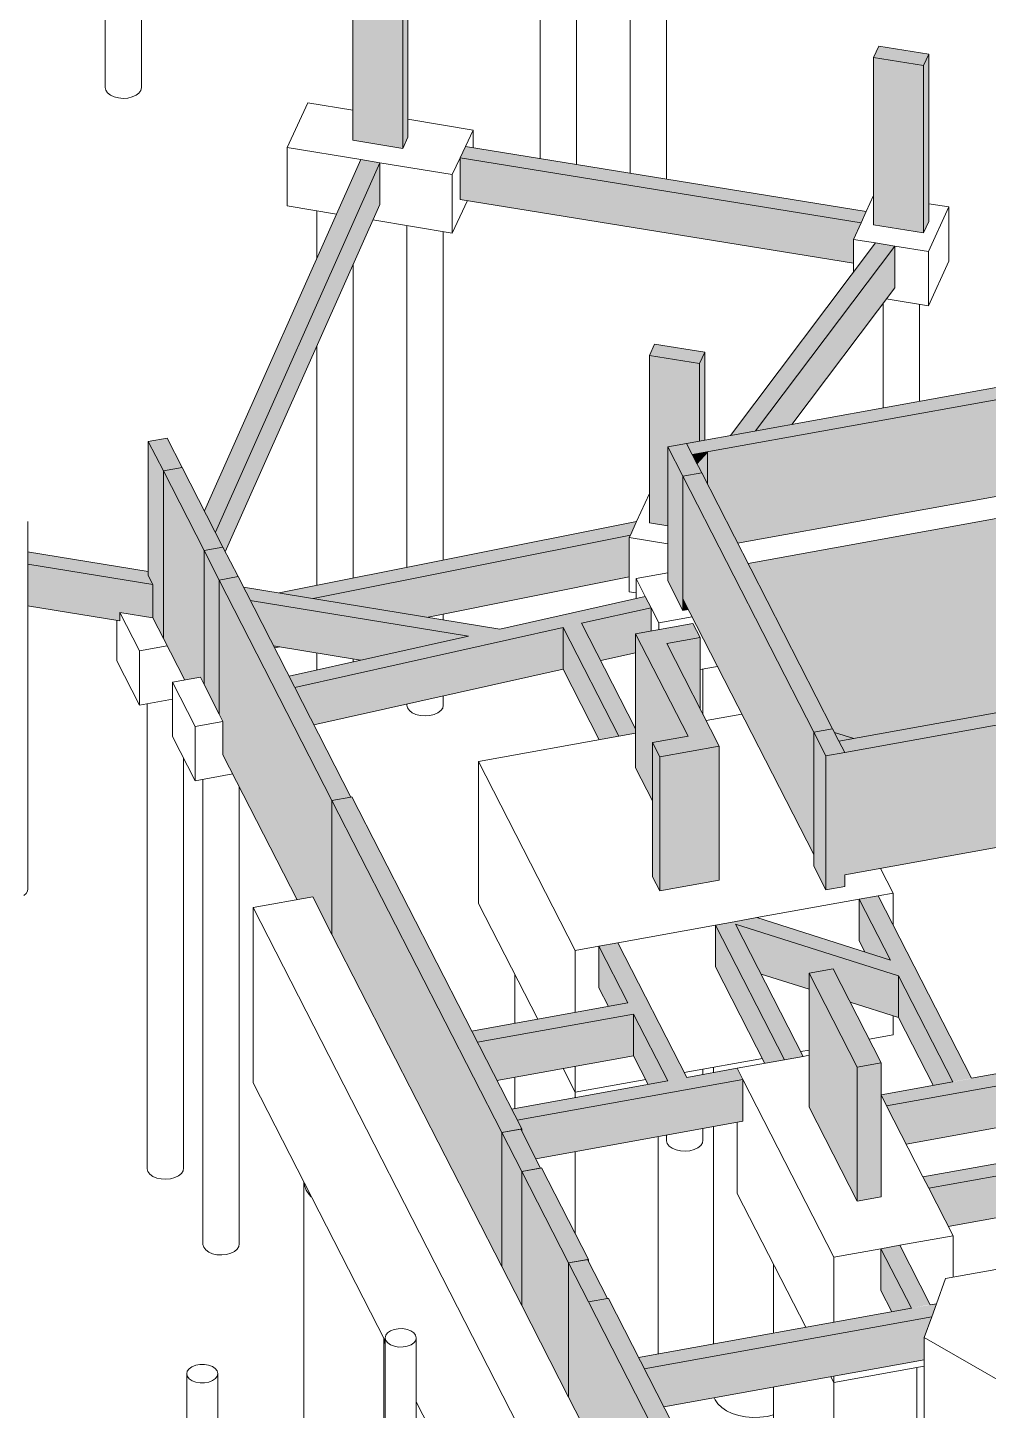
# Model space of a CAD drawing. Header units: centimetres. Extents: x -3523 to 38560, y -3196 to 88043.
# Drawn here: x 23294 to 24220, y 63160 to 64492 of the extents above; entities that cross this region are included whole.
import ezdxf

# ---------------------------------------------------------------- set-up
doc = ezdxf.new("R2010")
doc.units = ezdxf.units.CM
for name, color, linetype, lineweight in [('A-FLOR', 7, 'Continuous', 25), ('A-FLOR-OTLN', 7, 'Continuous', 18), ('S-BEAM', 7, 'Continuous', 25), ('S-COLS', 7, 'Continuous', 25), ('S-FNDN', 7, 'Continuous', 25)]:
    doc.layers.add(name, color=color, linetype=linetype, lineweight=lineweight)

# ---------------------------------------------------------------- blocks, each defined once
blk = doc.blocks.new('PED_MÍSULA_VERT__CONC_R1 - L_15_0 x 341_0-2997604-3D C 001 - VISTA 3D FUN')
at = {"layer": 'S-COLS', "lineweight": 9, "true_color": 0x8080ff}
blk.add_hatch(color=171, dxfattribs=at).paths.add_polyline_path([(-1349.6, 63804.3), (-1335.2, 63806.9), (-1354, 63812.8), (-1350.9, 63806.9)], flags=0)
at = {"layer": 'S-COLS', "lineweight": 18}
for p, q in [((-1335.2, 63806.9), (-1354, 63812.8)), ((-1354, 63812.8), (-1349.6, 63804.3)), ((-1349.6, 63804.3), (-1335.2, 63806.9))]:
    blk.add_line(p, q, dxfattribs=at)
blk = doc.blocks.new('PED_MÍSULA_VERT__CONC_R1 - L_15_0 x 341_0-V59-3D C 001 - VISTA 3D FUN')
at = {"layer": 'S-COLS', "lineweight": 9, "true_color": 0x8080ff}
blk.add_hatch(color=171, dxfattribs=at).paths.add_polyline_path([(-1486.4, 64071.8), (-1476.4, 64083), (-1490.8, 64080.4)], flags=0)
at = {"layer": 'S-COLS', "lineweight": 9, "true_color": 0xc0c0c0}
blk.add_hatch(color=9, dxfattribs=at).paths.add_polyline_path([(-1476.4, 64052.3), (-1476.4, 64083), (-1486.4, 64071.8), (-1480.2, 64059.7)], flags=0)
at = {"layer": 'S-COLS', "lineweight": 18}
for p, q in [((-1476.4, 64083), (-1490.8, 64080.4)), ((-1490.8, 64080.4), (-1486.4, 64071.8)), ((-1486.4, 64071.8), (-1476.4, 64083))]:
    blk.add_line(p, q, dxfattribs=at)
at = {"layer": 'S-COLS', "lineweight": 9}
blk.add_line((-1476.4, 64052.3), (-1476.4, 64083), dxfattribs=at)

msp = doc.modelspace()

# ---------------------------------------------------------------- hatches: boundary and pattern name
at = {"layer": 'A-FLOR', "true_color": 0xbfbfbf}
msp.add_hatch(color=9, dxfattribs=at).paths.add_polyline_path([(24090.224, 63806.903), (24382.842, 63859.791), (24295.225, 64031.137), (23988.255, 63975.655), (24071.51, 63812.841), (24083.771, 63808.951)], flags=0)
at = {"layer": 'S-BEAM', "true_color": 0xbfbfbf}
for points in [[(24097.136, 64303.99), (24102.142, 64314.886), (23716.02, 64377.582), (23710.96, 64366.694), (24083.771, 64306.16)], [(23475.136, 64005.671), (23633.542, 64361.858), (23615.227, 64364.866), (23464.624, 64026.227), (23466.846, 64021.882)], [(23484.698, 63986.968), (23633.542, 64321.654), (23633.542, 64361.858), (23475.136, 64005.671), (23482.439, 63991.386)], [(24089.759, 64264.984), (24089.759, 64287.931), (24097.136, 64303.99), (23710.96, 64366.694), (23710.96, 64326.49), (24083.771, 64265.956)], [(23971.331, 64099.013), (23995.43, 64103.369), (24129.578, 64281.466), (24111.028, 64284.478), (24000.984, 64138.381)], [(23995.43, 64103.369), (24030.485, 64109.705), (24129.578, 64241.262), (24129.578, 64281.466), (24000.984, 64110.743)], [(23978.247, 63995.228), (24290.862, 64051.731), (24290.862, 64144.748), (23949.058, 64082.97), (23949.058, 64052.31), (23964.618, 64021.882)], [(23464.26, 63858.903), (23464.261, 63988.102), (23425.062, 64064.759), (23425.064, 63903.395), (23445.571, 63863.29), (23460.625, 63866.011), (23462.868, 63861.625)], [(24051.586, 63695.027), (24051.586, 63812.969), (23925.446, 64059.65), (23925.446, 63941.709), (24049.437, 63699.23)], [(23569.377, 63941.832), (23874.955, 64003.02), (23880.985, 64016.147), (23536.59, 63947.186), (23562.676, 63942.926)], [(23587.462, 63617.967), (23587.048, 63747.976), (23478.804, 63959.661), (23478.804, 63830.46), (23482.44, 63823.35), (23482.44, 63791.189), (23553.812, 63651.613), (23568.866, 63654.334), (23574.171, 63643.959)], [(23718.895, 63905.701), (23749.152, 63912.474), (23502.167, 63952.807), (23508.703, 63940.026), (23669.836, 63913.712)], [(23615.056, 63882.454), (23718.895, 63905.701), (23508.703, 63940.026), (23531.134, 63896.159), (23605.64, 63883.992)], [(23551.581, 63856.174), (23894.864, 63933.024), (23889.326, 63943.855), (23546.042, 63867.004), (23550.692, 63857.911)], [(23863.816, 63809.156), (23879.977, 63812.441), (23879.977, 63816.387), (23827.99, 63918.053), (23810.171, 63914.064), (23862.803, 63811.137)], [(23844.997, 63805.754), (23863.816, 63809.156), (23810.171, 63914.064), (23810.171, 63873.86), (23843.258, 63809.156)], [(24185.465, 63476.179), (24203.643, 63479.464), (24113.646, 63655.465), (24095.467, 63652.179), (24183.785, 63479.464)], [(24023.276, 63497.312), (24041.455, 63500.598), (23975.071, 63630.419), (23956.892, 63627.133), (24020.877, 63502.005)], [(24004.457, 63493.911), (24023.276, 63497.312), (23956.892, 63627.133), (23956.892, 63586.929), (24002.718, 63497.312)], [(24133.304, 63578.185), (24125.489, 63593.469), (23996.715, 63634.331), (23975.071, 63630.419), (23976.306, 63628.003), (24127.974, 63579.876)], [(24133.304, 63537.981), (24133.304, 63578.185), (23976.306, 63628.003), (24000.984, 63579.968), (24047.224, 63565.296), (24047.224, 63580.82), (24070.186, 63584.97), (24086.643, 63552.787), (24127.974, 63539.672)], [(23911.007, 63477.022), (23929.185, 63480.308), (23862.803, 63610.127), (23844.624, 63606.842), (23910.353, 63478.302)], [(23727.486, 63514.223), (23878.068, 63541.439), (23872.541, 63552.246), (23721.96, 63525.03), (23724.415, 63520.229)], [(23746.305, 63477.42), (23878.068, 63501.235), (23878.068, 63541.439), (23727.486, 63514.223)], [(24121.836, 63452.872), (24552.859, 63530.775), (24547.332, 63541.583), (24116.434, 63463.438)], [(23765.952, 63438.999), (23983.41, 63478.302), (23977.875, 63489.108), (23760.425, 63449.806), (23765.841, 63439.215)], [(23783.814, 63402.023), (23983.41, 63438.098), (23983.41, 63478.302), (23765.952, 63438.999), (23770.222, 63430.475), (23770.274, 63428.501)], [(23770.274, 63260.464), (23770.222, 63389.768), (23751.086, 63427.19), (23751.086, 63297.989), (23752.623, 63294.984)], [(24145.692, 63257.913), (24163.673, 63261.585), (24134.531, 63318.576), (24116.353, 63315.29), (24124.903, 63298.568)], [(24126.873, 63254.512), (24145.692, 63257.913), (24116.353, 63315.29), (24116.353, 63275.086), (24125.134, 63257.913)], [(23834.57, 63134.727), (23834.57, 63263.928), (23815.353, 63301.509), (23815.353, 63172.308), (23819.138, 63164.906)], [(23888.369, 63199.598), (24165.349, 63249.659), (24169.922, 63262.292), (23882.842, 63210.405), (23888.305, 63199.723)], [(23907.188, 63162.795), (24158.11, 63208.147), (24158.11, 63229.662), (24165.349, 63249.659), (23888.369, 63199.598), (23906.108, 63164.906)]]:
    msp.add_hatch(color=9, dxfattribs=at).paths.add_polyline_path(points, flags=0)
at = {"layer": 'S-BEAM', "lineweight": 9, "true_color": 0x80ff00}
for points in [[(23934.608, 64080.569), (24305.115, 64147.535), (24299.588, 64158.342), (23929.082, 64091.377)], [(24051.586, 63812.969), (24069.765, 63816.254), (23943.625, 64062.936), (23925.446, 64059.65), (24017.795, 63879.052)], [(24081.399, 63793.502), (24451.906, 63860.467), (24446.38, 63871.275), (24075.873, 63804.309)], [(23770.274, 63389.665), (23788.364, 63393.124), (23769.265, 63430.475), (23751.086, 63427.19), (23770.222, 63389.768)], [(23834.57, 63263.928), (23852.704, 63267.301), (23833.531, 63304.795), (23815.353, 63301.509), (23834.488, 63264.088)]]:
    msp.add_hatch(color=70, dxfattribs=at).paths.add_polyline_path(points, flags=0)
h = msp.add_hatch(color=70, dxfattribs=at)
h.paths.add_polyline_path([(23587.462, 63747.168), (23605.551, 63750.627), (23496.983, 63962.947), (23478.804, 63959.661), (23587.048, 63747.976)], flags=0)
h.paths.add_polyline_path([(23464.261, 63988.102), (23482.439, 63991.388), (23443.241, 64068.045), (23425.062, 64064.759), (23460.625, 63995.212)], flags=0)
at = {"layer": 'S-BEAM', "true_color": 0xbfbfbf}
h = msp.add_hatch(color=9, dxfattribs=at)
h.paths.add_polyline_path([(23414.948, 63955.336), (23410.518, 63963.999), (23410.518, 63967.774), (23294.268, 63986.758), (23294.346, 63975.031), (23410.518, 63956.06)], flags=0)
h.paths.add_polyline_path([(23264.45, 63979.913), (23264.374, 63991.64), (23227.922, 63997.592), (23227.994, 63985.866), (23264.374, 63979.925)], flags=0)
h.paths.add_polyline_path([(23198.093, 63990.749), (23198.022, 64002.475), (23026.083, 64030.553), (23020.996, 64019.67), (23198.022, 63990.761)], flags=0)
h = msp.add_hatch(color=9, dxfattribs=at)
h.paths.add_polyline_path([(23383.016, 63920.347), (23383.016, 63928.388), (23414.948, 63923.173), (23414.948, 63955.336), (23294.271, 63975.043), (23294.346, 63934.827), (23372.103, 63922.129)], flags=0)
h.paths.add_polyline_path([(23252.781, 63941.615), (23254.223, 63943.54), (23258.296, 63945.985), (23260.558, 63946.867), (23264.443, 63947.63), (23264.374, 63979.925), (23227.925, 63985.878), (23227.994, 63945.662), (23252.487, 63941.663)], flags=0)
h.paths.add_polyline_path([(23198.083, 63950.547), (23198.022, 63990.761), (23020.996, 64019.67), (23020.996, 63979.466), (23198.022, 63950.557)], flags=0)
h = msp.add_hatch(color=9, dxfattribs=at)
h.paths.add_polyline_path([(23532.149, 63894.174), (23537.154, 63895.176), (23531.134, 63896.159)], flags=0)
h.paths.add_polyline_path([(23679.966, 63923.772), (23873.875, 63962.816), (23873.875, 64000.668), (23874.955, 64003.02), (23569.377, 63941.832), (23677.858, 63924.116)], flags=0)
h = msp.add_hatch(color=9, dxfattribs=at)
h.paths.add_polyline_path([(23570.027, 63820.099), (23810.171, 63873.86), (23810.171, 63914.064), (23551.581, 63856.174), (23568.866, 63822.371)], flags=0)
h.paths.add_polyline_path([(23846.436, 63881.979), (23879.977, 63889.487), (23879.977, 63907.891), (23894.864, 63910.582), (23894.864, 63933.024), (23827.99, 63918.053), (23842.448, 63889.778)], flags=0)
h = msp.add_hatch(color=9, dxfattribs=at)
h.paths.add_polyline_path([(24081.399, 63675.56), (24246.843, 63705.462), (24246.843, 63823.404), (24081.399, 63793.502), (24081.399, 63686.365)], flags=0)
h.paths.add_polyline_path([(24308.561, 63741.541), (24437.555, 63764.856), (24437.555, 63857.873), (24279.373, 63829.283), (24279.373, 63798.623), (24303.035, 63752.349)], flags=0)
h = msp.add_hatch(color=9, dxfattribs=at)
h.paths.add_polyline_path([(24166.646, 63472.778), (24185.465, 63476.179), (24133.304, 63578.185), (24133.304, 63537.981), (24166.558, 63472.948)], flags=0)
h.paths.add_polyline_path([(24125.489, 63593.469), (24095.467, 63652.179), (24095.467, 63611.975), (24100.949, 63601.256), (24121.516, 63594.729)], flags=0)
h = msp.add_hatch(color=9, dxfattribs=at)
h.paths.add_polyline_path([(23892.188, 63473.621), (23911.007, 63477.022), (23878.068, 63541.439), (23878.068, 63501.235), (23890.449, 63477.022)], flags=0)
h.paths.add_polyline_path([(23853.722, 63548.845), (23872.541, 63552.246), (23844.624, 63606.842), (23844.624, 63566.638), (23851.983, 63552.246)], flags=0)
h = msp.add_hatch(color=9, dxfattribs=at)
h.paths.add_polyline_path([(24140.655, 63416.07), (24271.96, 63439.802), (24271.96, 63480.006), (24121.836, 63452.872), (24128.52, 63439.802)], flags=0)
h.paths.add_polyline_path([(24308.958, 63446.489), (24552.859, 63490.571), (24552.859, 63530.775), (24290.139, 63483.291), (24306.951, 63450.413)], flags=0)
h = msp.add_hatch(color=9, dxfattribs=at)
h.paths.add_polyline_path([(24162.354, 63373.636), (24288.767, 63396.484), (24288.767, 63408.29), (24156.827, 63384.444)], flags=0)
h.paths.add_polyline_path([(24327.118, 63403.416), (24593.376, 63451.539), (24587.85, 63462.347), (24321.708, 63413.996)], flags=0)
h = msp.add_hatch(color=9, dxfattribs=at)
h.paths.add_polyline_path([(24181.173, 63336.833), (24288.767, 63356.28), (24288.767, 63396.484), (24162.354, 63373.636), (24166.558, 63365.413)], flags=0)
h.paths.add_polyline_path([(24345.937, 63366.613), (24593.376, 63411.335), (24593.376, 63451.539), (24327.118, 63403.416), (24339.526, 63379.15)], flags=0)
at = {"layer": 'S-COLS', "true_color": 0xc0c0c0}
for points in [[(23655.639, 64375.676), (23660.645, 64386.573), (23660.645, 64547.937), (23655.639, 64537.04), (23655.639, 64378.955)], [(23655.639, 64375.676), (23655.639, 64537.04), (23607.405, 64544.872), (23607.405, 64383.508), (23635.446, 64378.955)], [(24157.428, 64294.2), (24162.433, 64305.174), (24162.433, 64466.461), (24157.428, 64455.564), (24157.428, 64301.561)], [(24157.428, 64294.2), (24157.428, 64455.564), (24109.194, 64463.396), (24109.194, 64302.032), (24129.578, 64298.722)], [(23910.903, 64011.912), (23910.903, 64088.091), (23941.543, 64093.629), (23941.543, 64168.301), (23893.31, 64176.133), (23893.31, 64014.769)], [(23941.543, 64093.629), (23946.549, 64094.534), (23946.549, 64179.198), (23941.543, 64168.301), (23941.543, 64147.535)], [(23425.061, 63903.397), (23425.061, 64064.759), (23410.518, 64093.2), (23410.518, 63963.999), (23414.948, 63955.336), (23414.948, 63923.173), (23424.541, 63904.412)], [(23925.446, 63930.449), (23925.446, 64059.65), (23910.903, 64088.091), (23910.903, 63958.89), (23924.926, 63931.467)], [(23478.803, 63830.462), (23478.803, 63959.661), (23464.26, 63988.07), (23464.261, 63858.901), (23473.665, 63840.509)], [(23925.446, 63930.449), (23930.684, 63931.467), (23925.446, 63941.709), (23925.446, 63931.467)], [(23896.257, 63746.851), (23896.257, 63802.98), (23930.462, 63809.162), (23879.977, 63907.891), (23879.977, 63778.69), (23881.994, 63774.744)], [(23425.061, 63903.395), (23425.062, 63903.397), (23425.061, 63903.397)], [(23942.211, 63835.241), (23942.211, 63904.226), (23909.92, 63898.39), (23939.738, 63840.077)], [(23478.803, 63830.46), (23478.804, 63830.46), (23478.803, 63879.052)], [(23903.218, 63660.166), (23903.218, 63789.367), (23896.257, 63802.98), (23896.257, 63673.779)], [(24063.221, 63661.015), (24063.221, 63790.216), (24051.586, 63812.969), (24051.586, 63683.768), (24061.281, 63664.808)], [(23903.218, 63660.166), (23960.385, 63670.498), (23960.385, 63799.699), (23903.218, 63789.367), (23903.218, 63679.961)], [(24063.221, 63661.015), (24081.399, 63664.301), (24081.399, 63793.502), (24063.221, 63790.216), (24063.221, 63664.808)], [(23751.086, 63297.989), (23751.086, 63427.19), (23587.466, 63747.168), (23587.466, 63617.967), (23746.103, 63307.735)], [(24093.471, 63361.176), (24093.471, 63490.377), (24047.224, 63580.82), (24047.224, 63451.619), (24087.1, 63373.636)], [(24093.471, 63361.176), (24116.434, 63365.327), (24116.31, 63494.505), (24093.471, 63490.377), (24093.471, 63373.636)], [(23770.222, 63428.604), (23770.222, 63430.648), (23769.265, 63430.475)], [(23815.353, 63172.308), (23815.353, 63301.509), (23770.274, 63389.665), (23770.274, 63260.464), (23782.62, 63236.321)], [(23834.488, 63302.924), (23834.488, 63304.968), (23833.531, 63304.795)], [(24005.315, 62800.814), (24009.074, 62801.493), (24009.074, 62922.665), (23834.57, 63263.127), (23834.57, 63134.727), (24001.726, 62807.833)]]:
    msp.add_hatch(color=9, dxfattribs=at).paths.add_polyline_path(points, flags=0)
at = {"layer": 'S-COLS', "lineweight": 9, "true_color": 0x8080ff}
for points in [[(24157.428, 64455.564), (24162.433, 64466.461), (24114.2, 64474.293), (24109.194, 64463.396)], [(23941.543, 64168.301), (23946.549, 64179.198), (23898.316, 64187.03), (23893.31, 64176.133)], [(23425.061, 64064.759), (23427.463, 64065.193), (23443.24, 64068.044), (23428.697, 64096.485), (23410.518, 64093.2), (23423.381, 64068.045)], [(23925.446, 64059.65), (23943.625, 64062.936), (23929.082, 64091.377), (23910.903, 64088.091), (23923.766, 64062.936)], [(23478.803, 63959.661), (23480.905, 63960.041), (23496.982, 63962.946), (23482.438, 63991.387), (23464.261, 63988.1), (23477.189, 63962.816)], [(23903.218, 63789.367), (23960.385, 63799.699), (23909.92, 63898.39), (23942.211, 63904.226), (23935.23, 63917.877), (23879.977, 63907.891), (23930.462, 63809.162), (23896.257, 63802.98), (23897.292, 63800.957)], [(24063.221, 63790.216), (24081.399, 63793.502), (24069.765, 63816.254), (24051.586, 63812.969), (24061.541, 63793.502)], [(23751.086, 63427.19), (23770.222, 63430.648), (23606.601, 63750.627), (23587.466, 63747.169), (23739.134, 63450.564)], [(24093.471, 63490.377), (24116.434, 63494.528), (24070.186, 63584.97), (24047.224, 63580.82), (24083.771, 63509.347)], [(23815.353, 63301.509), (23834.488, 63304.968), (23789.41, 63393.124), (23770.274, 63389.665), (23812.169, 63307.735)], [(24009.074, 62922.665), (24028.209, 62926.123), (23853.705, 63267.386), (23834.57, 63263.928), (24000.984, 62938.485)]]:
    msp.add_hatch(color=171, dxfattribs=at).paths.add_polyline_path(points, flags=0)

# ---------------------------------------------------------------- linework, layer by layer
at = {"layer": 'A-FLOR-OTLN', "lineweight": 9}
for p, q in [((23978.247, 63995.228), (24290.862, 64051.731)), ((24295.225, 64031.137), (23988.255, 63975.655))]:
    msp.add_line(p, q, dxfattribs=at)
at = {"layer": 'S-BEAM', "lineweight": 9}
for p, q in [((23716.02, 64377.582), (23710.96, 64366.694)), ((24102.142, 64314.886), (23716.02, 64377.582)), ((23615.227, 64364.866), (23464.624, 64026.227)), ((23475.136, 64005.671), (23633.542, 64361.858)), ((23633.542, 64361.858), (23615.227, 64364.866)), ((23633.542, 64321.654), (23633.542, 64361.858)), ((23710.96, 64366.694), (24097.136, 64303.99)), ((23710.96, 64366.694), (23710.96, 64326.49)), ((23484.698, 63986.968), (23633.542, 64321.654)), ((23710.96, 64326.49), (24089.759, 64264.984)), ((24097.136, 64303.99), (24102.142, 64314.886)), ((24111.028, 64284.478), (23971.331, 64099.013)), ((23995.43, 64103.369), (24129.578, 64281.466)), ((24129.578, 64281.466), (24111.028, 64284.478)), ((24129.578, 64241.262), (24129.578, 64281.466)), ((24129.578, 64241.262), (24030.485, 64109.705)), ((23929.082, 64091.377), (23934.608, 64080.569)), ((23443.241, 64068.045), (23425.062, 64064.759)), ((23425.062, 64064.759), (23425.062, 63903.397)), ((23925.446, 64059.65), (23925.446, 63941.709)), ((23880.985, 64016.147), (23536.59, 63947.186)), ((23874.955, 64003.02), (23880.985, 64016.147)), ((23569.377, 63941.832), (23874.955, 64003.02)), ((23410.518, 63967.774), (23294.268, 63986.758)), ((23464.261, 63988.102), (23482.439, 63991.388)), ((23464.261, 63858.901), (23464.261, 63988.102)), ((23294.271, 63975.043), (23414.948, 63955.336)), ((23410.518, 63963.999), (23414.948, 63955.336)), ((23496.983, 63962.947), (23478.804, 63959.661)), ((23679.966, 63923.772), (23873.875, 63962.6)), ((23414.948, 63955.336), (23414.948, 63923.173)), ((23478.804, 63959.661), (23478.804, 63830.46)), ((23749.152, 63912.474), (23502.167, 63952.807)), ((23294.111, 63934.865), (23383.016, 63920.347)), ((23508.703, 63940.026), (23718.895, 63905.701)), ((23889.326, 63943.855), (23749.152, 63912.474)), ((23894.864, 63933.024), (23889.326, 63943.855)), ((24051.586, 63695.027), (23925.446, 63941.709)), ((23383.016, 63920.347), (23383.016, 63928.388)), ((23414.948, 63923.173), (23383.016, 63928.388)), ((23827.99, 63918.053), (23894.864, 63933.024)), ((23894.864, 63910.582), (23894.864, 63933.024)), ((23551.581, 63856.174), (23810.171, 63914.064)), ((23810.171, 63914.064), (23863.816, 63809.156)), ((23810.171, 63914.064), (23810.171, 63873.86)), ((23879.977, 63816.387), (23827.99, 63918.053)), ((23445.571, 63863.29), (23425.062, 63903.397)), ((23531.134, 63896.159), (23615.056, 63882.454)), ((23532.149, 63894.174), (23537.154, 63895.176)), ((23718.895, 63905.701), (23546.042, 63867.004)), ((23846.436, 63881.979), (23879.977, 63889.487)), ((23570.027, 63820.099), (23810.171, 63873.86)), ((23810.171, 63873.86), (23844.997, 63805.754)), ((23460.625, 63866.011), (23464.261, 63858.901)), ((23482.44, 63823.35), (23478.804, 63830.46)), ((23482.44, 63791.189), (23482.44, 63823.35)), ((23879.977, 63812.076), (23863.816, 63809.156)), ((24051.586, 63695.027), (24051.586, 63812.969)), ((24075.873, 63804.309), (24081.399, 63793.502)), ((23553.812, 63651.613), (23482.44, 63791.189)), ((23587.462, 63747.168), (23605.64, 63750.453)), ((23587.462, 63617.967), (23587.462, 63747.168)), ((24081.399, 63675.56), (24246.843, 63705.462)), ((23587.462, 63617.967), (23568.866, 63654.334)), ((24113.646, 63655.465), (24095.467, 63652.179)), ((24203.643, 63479.464), (24113.646, 63655.465)), ((24095.467, 63652.179), (24125.489, 63593.469)), ((24095.467, 63652.179), (24095.467, 63611.975)), ((23975.071, 63630.419), (23956.892, 63627.133)), ((23956.892, 63627.133), (24023.276, 63497.312)), ((23956.892, 63627.133), (23956.892, 63586.929)), ((23996.715, 63634.331), (23975.071, 63630.419)), ((23976.306, 63628.003), (24133.304, 63578.185)), ((24041.455, 63500.598), (23976.306, 63628.003)), ((24125.489, 63593.469), (23996.715, 63634.331)), ((23862.803, 63610.127), (23844.624, 63606.842)), ((23844.624, 63606.842), (23872.541, 63552.246)), ((23844.624, 63606.842), (23844.624, 63566.638)), ((23929.185, 63480.308), (23862.803, 63610.127)), ((24095.467, 63611.975), (24100.949, 63601.256)), ((23956.892, 63586.929), (24004.457, 63493.911)), ((24000.984, 63579.968), (24047.224, 63565.296)), ((24133.304, 63537.981), (24133.304, 63578.185)), ((24133.304, 63578.185), (24185.465, 63476.179)), ((23844.624, 63566.638), (23853.722, 63548.845)), ((23872.541, 63552.246), (23721.96, 63525.03)), ((24086.643, 63552.787), (24133.304, 63537.981)), ((23727.486, 63514.223), (23878.068, 63541.439)), ((23878.068, 63501.235), (23878.068, 63541.439)), ((23878.068, 63541.439), (23911.007, 63477.022)), ((24133.304, 63537.981), (24166.558, 63472.948)), ((24547.332, 63541.583), (24203.643, 63479.464)), ((23746.305, 63477.42), (23878.068, 63501.235)), ((23878.068, 63501.235), (23892.188, 63473.621)), ((24041.455, 63500.598), (24023.276, 63497.312)), ((23977.884, 63489.11), (23929.185, 63480.308)), ((23983.41, 63478.302), (23977.884, 63489.11)), ((23911.007, 63477.022), (23760.368, 63449.796)), ((23765.927, 63438.994), (23983.41, 63478.302)), ((23983.41, 63438.098), (23983.41, 63478.302)), ((24185.465, 63476.179), (24116.434, 63463.702)), ((24121.836, 63452.872), (24271.96, 63480.006)), ((24116.434, 63463.438), (24121.836, 63452.872)), ((23751.086, 63427.19), (23751.086, 63297.989)), ((23783.814, 63402.023), (23983.41, 63438.098)), ((24140.655, 63416.07), (24271.96, 63439.802)), ((24288.767, 63408.29), (24156.827, 63384.444)), ((23770.274, 63260.464), (23770.274, 63389.665)), ((24162.354, 63373.636), (24288.767, 63396.484)), ((24156.827, 63384.444), (24162.354, 63373.636)), ((24288.767, 63356.28), (24181.173, 63336.833)), ((24134.531, 63318.576), (24116.353, 63315.29)), ((24116.353, 63315.29), (24145.692, 63257.913)), ((24116.353, 63315.29), (24116.353, 63275.086)), ((24163.871, 63261.198), (24134.531, 63318.576)), ((23751.086, 63297.989), (23770.274, 63260.464)), ((23815.353, 63301.509), (23815.353, 63172.308)), ((23834.57, 63263.928), (23852.748, 63267.213)), ((24116.353, 63275.086), (24126.873, 63254.512)), ((24145.692, 63257.913), (23882.842, 63210.405)), ((24169.922, 63262.292), (24163.871, 63261.198)), ((24165.349, 63249.659), (24169.922, 63262.292)), ((23888.369, 63199.598), (24165.349, 63249.659)), ((23907.188, 63162.795), (24158.11, 63208.147)), ((23815.353, 63172.308), (23834.57, 63134.727))]:
    msp.add_line(p, q, dxfattribs=at)
at = {"layer": 'S-BEAM', "lineweight": 18}
for p, q in [((24299.588, 64158.342), (23929.082, 64091.377)), ((23934.608, 64080.569), (24305.115, 64147.535)), ((23482.439, 63991.388), (23443.241, 64068.045)), ((23425.062, 64064.759), (23464.261, 63988.102)), ((23943.625, 64062.936), (23925.446, 64059.65)), ((23925.446, 64059.65), (24051.586, 63812.969)), ((24069.765, 63816.254), (23943.625, 64062.936)), ((23605.64, 63750.453), (23496.983, 63962.947)), ((23478.804, 63959.661), (23587.462, 63747.168)), ((24446.38, 63871.275), (24075.873, 63804.309)), ((24051.586, 63812.969), (24069.765, 63816.254)), ((24081.399, 63793.502), (24246.843, 63823.404)), ((23769.265, 63430.475), (23751.086, 63427.19)), ((23751.086, 63427.19), (23770.274, 63389.665)), ((23788.453, 63392.951), (23769.265, 63430.475)), ((23770.274, 63389.665), (23788.453, 63392.951)), ((23833.531, 63304.795), (23815.353, 63301.509)), ((23815.353, 63301.509), (23834.57, 63263.928)), ((23852.748, 63267.213), (23833.531, 63304.795))]:
    msp.add_line(p, q, dxfattribs=at)
at = {"layer": 'S-COLS', "lineweight": 9}
for p, q in [((23660.645, 64547.937), (23660.645, 64386.573)), ((23607.405, 64544.872), (23607.405, 64383.508)), ((23655.639, 64537.04), (23655.639, 64375.676)), ((24162.433, 64466.461), (24162.433, 64305.097)), ((24109.194, 64463.396), (24109.194, 64302.032)), ((24157.428, 64455.564), (24157.428, 64294.2)), ((23660.645, 64386.573), (23655.639, 64375.676)), ((23655.639, 64375.676), (23607.405, 64383.508)), ((24157.428, 64294.2), (24109.194, 64302.032)), ((24162.433, 64305.097), (24157.428, 64294.2)), ((23893.31, 64176.133), (23893.31, 64014.769)), ((23946.549, 64094.534), (23946.549, 64179.198)), ((23941.543, 64168.301), (23941.543, 64093.629)), ((23410.518, 64093.2), (23410.518, 63963.999)), ((23910.903, 64088.091), (23910.903, 63958.89)), ((23934.608, 64080.569), (23929.082, 64091.377)), ((23425.061, 64064.759), (23443.24, 64068.044)), ((23425.061, 64064.759), (23425.061, 63903.395)), ((23925.446, 64059.65), (23925.446, 63930.449)), ((23910.903, 64011.912), (23893.31, 64014.769)), ((23464.26, 63988.102), (23464.26, 63858.901)), ((23482.438, 63991.387), (23464.261, 63988.102)), ((23478.803, 63959.661), (23496.982, 63962.946)), ((23478.803, 63959.661), (23478.803, 63830.46)), ((23925.446, 63930.449), (23910.903, 63958.89)), ((23425.061, 63903.395), (23414.948, 63923.173)), ((23930.717, 63931.402), (23925.446, 63930.449)), ((23879.977, 63907.891), (23879.977, 63778.69)), ((23942.211, 63904.226), (23942.211, 63835.241)), ((23478.803, 63830.46), (23464.26, 63858.901)), ((23896.257, 63802.98), (23896.257, 63673.779)), ((24051.586, 63812.969), (24051.586, 63683.768)), ((24081.399, 63793.502), (24075.873, 63804.309)), ((23903.218, 63660.166), (23903.218, 63789.367)), ((23960.385, 63799.699), (23960.385, 63670.498)), ((24063.221, 63790.216), (24063.221, 63661.015)), ((23896.257, 63746.851), (23879.977, 63778.69)), ((23605.64, 63750.453), (23587.466, 63747.169)), ((24063.221, 63661.015), (24051.586, 63683.768)), ((23903.218, 63660.166), (23896.257, 63673.779)), ((23960.385, 63670.498), (23903.218, 63660.166)), ((24081.399, 63675.56), (24081.399, 63664.301)), ((24081.399, 63664.301), (24063.221, 63661.015)), ((23751.086, 63297.989), (23587.466, 63617.967)), ((24047.224, 63580.82), (24047.224, 63451.619)), ((24116.434, 63494.528), (24116.434, 63365.327)), ((24093.471, 63490.377), (24093.471, 63361.176)), ((24093.471, 63361.176), (24047.224, 63451.619)), ((23751.086, 63427.19), (23751.086, 63297.989)), ((23770.222, 63430.648), (23770.222, 63428.604)), ((23770.274, 63389.665), (23770.274, 63260.464)), ((24116.434, 63365.327), (24093.471, 63361.176)), ((23815.353, 63301.509), (23815.353, 63172.308)), ((23834.488, 63304.968), (23834.488, 63302.924)), ((23852.748, 63267.213), (23834.57, 63263.928)), ((23815.353, 63172.308), (23770.274, 63260.464))]:
    msp.add_line(p, q, dxfattribs=at)
at = {"layer": 'S-COLS', "lineweight": 18}
for p, q in [((24114.2, 64474.293), (24109.194, 64463.396)), ((24162.433, 64466.461), (24114.2, 64474.293)), ((24157.428, 64455.564), (24162.433, 64466.461)), ((24109.194, 64463.396), (24157.428, 64455.564)), ((23898.316, 64187.03), (23893.31, 64176.133)), ((23946.549, 64179.198), (23898.316, 64187.03)), ((23893.31, 64176.133), (23941.543, 64168.301)), ((23941.543, 64168.301), (23946.549, 64179.198)), ((23428.697, 64096.485), (23410.518, 64093.2)), ((23410.518, 64093.2), (23425.061, 64064.759)), ((23443.24, 64068.044), (23428.697, 64096.485)), ((23929.082, 64091.377), (23910.903, 64088.091)), ((23910.903, 64088.091), (23925.446, 64059.65)), ((23943.625, 64062.936), (23934.608, 64080.569)), ((23925.446, 64059.65), (23943.625, 64062.936)), ((23464.26, 63988.102), (23478.803, 63959.661)), ((23496.982, 63962.946), (23482.438, 63991.387)), ((23935.23, 63917.877), (23879.977, 63907.891)), ((23879.977, 63907.891), (23930.462, 63809.162)), ((23942.211, 63904.226), (23935.23, 63917.877)), ((23909.92, 63898.39), (23942.211, 63904.226)), ((23960.385, 63799.699), (23909.92, 63898.39)), ((24069.765, 63816.254), (24051.586, 63812.969)), ((24075.873, 63804.309), (24069.765, 63816.254)), ((23930.462, 63809.162), (23896.257, 63802.98)), ((23896.257, 63802.98), (23903.218, 63789.367)), ((24051.586, 63812.969), (24063.221, 63790.216)), ((23903.218, 63789.367), (23960.385, 63799.699)), ((24063.221, 63790.216), (24081.399, 63793.502)), ((23587.466, 63747.168), (23751.086, 63427.19)), ((23606.601, 63750.627), (23605.64, 63750.453)), ((23770.222, 63430.648), (23606.601, 63750.627)), ((24070.186, 63584.97), (24047.224, 63580.82)), ((24047.224, 63580.82), (24093.471, 63490.377)), ((24116.434, 63494.528), (24070.186, 63584.97)), ((24093.471, 63490.377), (24116.434, 63494.528)), ((23751.086, 63427.19), (23770.222, 63430.648)), ((23789.41, 63393.124), (23770.274, 63389.665)), ((23770.274, 63389.665), (23815.353, 63301.509)), ((23834.488, 63304.968), (23789.41, 63393.124)), ((23815.353, 63301.509), (23834.488, 63304.968)), ((23853.705, 63267.386), (23852.748, 63267.213)), ((24022.683, 62936.931), (23853.705, 63267.386)), ((23834.57, 63263.928), (24009.074, 62922.665))]:
    msp.add_line(p, q, dxfattribs=at)
at = {"layer": 'S-FNDN', "lineweight": 9}
for p, q in [((23368.85, 64888.395), (23368.85, 64434.259)), ((23403.85, 64434.259), (23403.85, 64882.712)), ((23788.157, 64816.402), (23788.157, 64365.869)), ((23823.157, 64360.186), (23823.157, 64810.615)), ((23874.867, 64802.067), (23874.867, 64351.789)), ((23909.867, 64346.106), (23909.867, 64796.28)), ((23403.85, 64434.209), (23403.232, 64431.518)), ((23564.314, 64419.489), (23544.339, 64376.51)), ((23607.405, 64412.411), (23564.314, 64419.489)), ((23723.354, 64393.364), (23660.645, 64403.665)), ((23716.02, 64377.582), (23723.354, 64393.364)), ((23723.354, 64393.364), (23723.354, 64376.391)), ((23544.339, 64376.51), (23615.227, 64364.866)), ((23544.339, 64320.225), (23544.339, 64376.51)), ((23710.96, 64366.694), (23716.02, 64377.582)), ((23615.227, 64364.866), (23633.542, 64361.858)), ((23633.542, 64361.858), (23703.38, 64350.385)), ((23703.38, 64350.385), (23710.96, 64366.694)), ((23703.38, 64294.1), (23703.38, 64350.385)), ((23591.899, 64312.413), (23544.339, 64320.225)), ((23717.909, 64325.361), (23703.38, 64294.1)), ((24109.194, 64330.239), (24102.142, 64314.886)), ((24181.869, 64319.197), (24162.433, 64322.353)), ((23572.972, 64315.522), (23572.972, 64269.854)), ((23703.38, 64294.1), (23626.877, 64306.667)), ((24102.142, 64314.886), (24097.136, 64303.99)), ((24162.109, 64276.183), (24181.869, 64319.197)), ((24181.869, 64319.197), (24181.869, 64266.932)), ((23659.722, 64301.272), (23659.722, 63971.842)), ((23694.722, 63978.85), (23694.722, 64295.522)), ((24097.136, 64303.99), (24089.759, 64287.931)), ((24089.759, 64287.931), (24111.028, 64284.478)), ((24089.759, 64256.24), (24089.759, 64287.931)), ((24111.028, 64284.478), (24129.578, 64281.466)), ((24129.578, 64281.466), (24162.109, 64276.183)), ((24162.109, 64223.918), (24162.109, 64276.183)), ((24181.869, 64266.932), (24162.109, 64223.918)), ((23607.972, 63961.479), (23607.972, 64264.159)), ((24162.109, 64223.918), (24121.483, 64230.515)), ((24118.314, 64226.308), (24118.314, 64125.579)), ((24153.314, 64131.905), (24153.314, 64225.347)), ((23572.972, 64185.459), (23572.972, 63954.471)), ((23893.31, 64042.976), (23880.985, 64016.147)), ((23294.36, 63661.843), (23294.36, 64016.183)), ((23880.985, 64016.147), (23874.955, 64003.02)), ((23874.955, 64003.02), (23873.875, 64000.668)), ((23873.875, 64000.668), (23910.903, 63994.656)), ((23873.875, 63948.403), (23873.875, 64000.668)), ((23910.903, 63966.658), (23880.478, 63961.159)), ((23880.478, 63961.159), (23889.326, 63943.855)), ((23880.478, 63941.874), (23880.478, 63961.159)), ((23880.478, 63947.331), (23873.875, 63948.403)), ((23889.326, 63943.855), (23894.864, 63933.024)), ((23380.093, 63881.839), (23380.093, 63920.824)), ((23383.016, 63928.388), (23401.908, 63891.442)), ((23694.722, 63921.362), (23694.722, 63926.727)), ((23894.864, 63933.024), (23902.293, 63918.497)), ((23902.293, 63918.497), (23934.352, 63924.292)), ((23902.293, 63911.924), (23902.293, 63918.497)), ((23401.908, 63891.442), (23428.698, 63896.285)), ((23401.908, 63839.177), (23380.093, 63881.839)), ((23401.908, 63839.177), (23401.908, 63891.442)), ((23572.972, 63889.326), (23572.972, 63873.033)), ((23607.972, 63880.868), (23607.972, 63883.611)), ((23958.817, 63876.448), (23942.211, 63873.447)), ((23944.764, 63830.248), (23944.764, 63873.908)), ((23460.625, 63866.011), (23433.835, 63861.169)), ((23433.835, 63861.169), (23455.649, 63818.508)), ((23433.835, 63808.904), (23433.835, 63861.169)), ((23433.835, 63844.948), (23401.908, 63839.177)), ((23409.379, 63840.528), (23409.379, 63392.587)), ((23659.722, 63840.179), (23659.722, 63839.08)), ((23694.722, 63839.08), (23694.722, 63848.015)), ((23694.721, 63838.999), (23694.09, 63836.309)), ((23982.279, 63830.566), (23947.789, 63824.333)), ((23455.649, 63818.508), (23482.44, 63823.35)), ((23455.649, 63766.243), (23455.649, 63818.508)), ((23455.649, 63766.243), (23433.835, 63808.904)), ((23863.816, 63809.156), (23728.733, 63784.741)), ((23879.977, 63812.076), (23863.816, 63809.156)), ((23444.379, 63392.587), (23444.379, 63788.283)), ((23728.733, 63784.741), (23821.809, 63602.718)), ((23728.733, 63648.047), (23728.733, 63784.741)), ((23491.85, 63772.786), (23455.649, 63766.243)), ((23463.121, 63767.593), (23463.121, 63319.652)), ((23498.121, 63319.652), (23498.121, 63760.523)), ((24127.974, 63658.055), (24115.839, 63681.785)), ((23568.866, 63654.334), (23511.464, 63643.959)), ((24095.467, 63652.179), (24113.646, 63655.465)), ((24113.646, 63655.465), (24127.974, 63658.055)), ((24127.974, 63627.445), (24127.974, 63658.055)), ((23511.464, 63643.959), (23947.909, 62790.438)), ((23511.464, 63643.959), (23511.464, 63475.103)), ((23785.742, 63536.558), (23728.733, 63648.047)), ((23996.715, 63634.331), (24095.467, 63652.179)), ((23862.803, 63610.127), (23956.892, 63627.133)), ((23956.892, 63627.133), (23975.071, 63630.419)), ((23975.071, 63630.419), (23996.715, 63634.331)), ((23821.809, 63602.718), (23844.624, 63606.842)), ((23821.809, 63543.077), (23821.809, 63602.718)), ((23844.624, 63606.842), (23862.803, 63610.127)), ((23763.59, 63579.879), (23763.59, 63532.555)), ((24127.974, 63521.361), (24127.974, 63539.672)), ((24127.974, 63521.361), (24104.849, 63517.182)), ((24002.058, 63498.603), (23926.787, 63484.999)), ((24023.276, 63497.312), (23977.885, 63489.108)), ((24041.455, 63500.598), (24023.276, 63497.312)), ((24047.224, 63506.767), (24039.055, 63505.29)), ((24047.224, 63501.641), (24041.455, 63500.598)), ((23763.59, 63480.544), (23763.59, 63450.564)), ((23821.809, 63466.025), (23810.088, 63488.948)), ((23821.809, 63466.025), (23821.809, 63491.067)), ((23944.764, 63483.124), (23944.764, 63488.248)), ((23954.943, 63490.088), (23954.943, 63484.964)), ((23977.885, 63489.108), (23983.41, 63478.302)), ((23638.648, 63226.379), (23511.464, 63475.103)), ((23889.789, 63478.312), (23821.809, 63466.025)), ((23983.41, 63478.302), (24070.961, 63307.086)), ((23821.763, 63466.115), (23821.763, 63460.893)), ((24121.836, 63452.872), (24116.434, 63463.438)), ((24156.827, 63384.444), (24121.836, 63452.872)), ((23944.764, 63419.642), (23944.764, 63431.113)), ((23954.943, 63432.953), (23954.943, 63223.437)), ((23977.885, 63437.1), (23977.885, 63368.497)), ((23901.763, 63213.825), (23901.763, 63423.341)), ((23909.764, 63424.787), (23909.764, 63419.642)), ((23821.763, 63408.882), (23821.763, 63329.853)), ((23560.433, 63379.339), (23560.433, 62893.946)), ((24162.354, 63373.636), (24156.827, 63384.444)), ((24185.773, 63327.837), (24162.354, 63373.636)), ((24043.844, 63239.505), (23977.885, 63368.497)), ((24134.531, 63318.576), (24185.773, 63327.837)), ((24185.773, 63287.756), (24185.773, 63327.837)), ((24070.961, 63307.086), (24116.353, 63315.29)), ((24070.961, 63244.406), (24070.961, 63307.086)), ((24116.353, 63315.29), (24134.531, 63318.576)), ((24012.742, 63300.328), (24012.742, 63233.883)), ((24288.767, 63306.371), (24178.675, 63286.473)), ((24178.675, 63286.473), (24169.922, 63262.292)), ((24169.922, 63262.292), (24165.349, 63249.659)), ((24165.349, 63249.659), (24158.11, 63229.662)), ((23637.512, 63228.602), (23637.512, 62743.209)), ((23638.648, 63229.384), (23638.648, 62891.125)), ((23668.648, 62891.125), (23668.648, 63229.384)), ((24158.11, 63229.662), (24338.673, 63125.868)), ((24158.11, 63088.949), (24158.11, 63229.662)), ((24158.11, 63202.226), (24070.961, 63186.474)), ((24150.915, 62960.107), (24150.915, 63200.925)), ((23447.488, 63194.833), (23447.488, 62856.574)), ((23477.488, 62856.574), (23477.488, 63194.833)), ((24070.961, 63186.474), (24068.189, 63191.895)), ((24070.961, 63186.474), (24070.961, 63192.396)), ((24012.742, 63181.873), (24012.742, 62956.37)), ((24070.915, 63186.628), (24070.915, 62945.648)), ((23960.849, 62596.277), (23668.646, 63167.716)), ((23956.673, 63169.515), (23955.781, 63171.594))]:
    msp.add_line(p, q, dxfattribs=at)
for points in [[(23403.232, 64431.518, 0), (23401.463, 64429.014, 0), (23398.665, 64426.867, 0), (23395.027, 64425.224, 0), (23390.798, 64424.196, 0), (23386.266, 64423.855, 0), (23381.74, 64424.222, 0), (23377.527, 64425.274, 0), (23373.916, 64426.937, 0), (23371.153, 64429.1, 0), (23369.425, 64431.614, 0), (23368.85, 64434.309, 0)], [(23694.09, 63836.309, 0), (23692.309, 63833.808, 0), (23689.5, 63831.666, 0), (23685.854, 63830.03, 0), (23681.62, 63829.01, 0), (23677.086, 63828.676, 0), (23672.561, 63829.052, 0), (23668.354, 63830.111, 0), (23664.752, 63831.781, 0), (23661.999, 63833.948, 0), (23660.283, 63836.466, 0), (23659.722, 63839.161, 0)], [(23294.346, 63662.231, 0), (23294.004, 63659.912, 0), (23292.665, 63657.725, 0), (23290.418, 63655.818, 0)], [(23910.52, 63416.616, 0), (23909.774, 63419.295, 0), (23909.764, 63419.639, 0)], [(23944.754, 63419.988, 0), (23944.309, 63417.285, 0), (23942.702, 63414.743, 0), (23940.044, 63412.534, 0), (23936.514, 63410.81, 0), (23932.354, 63409.687, 0), (23927.847, 63409.243, 0), (23923.3, 63409.508, 0), (23919.024, 63410.463, 0), (23915.309, 63412.044, 0), (23912.408, 63414.142, 0), (23910.52, 63416.616, 0)], [(23410.136, 63389.561, 0), (23409.389, 63392.24, 0), (23409.38, 63392.584, 0)], [(23444.369, 63392.934, 0), (23443.924, 63390.231, 0), (23442.318, 63387.688, 0), (23439.659, 63385.479, 0), (23436.129, 63383.755, 0), (23431.969, 63382.633, 0), (23427.462, 63382.189, 0), (23422.916, 63382.453, 0), (23418.639, 63383.408, 0), (23414.924, 63384.989, 0), (23412.024, 63387.088, 0), (23410.136, 63389.561, 0)], [(23560.488, 63379.018, 0), (23560.908, 63376.323, 0), (23562.594, 63371.767, 0), (23565.458, 63367.424, 0), (23567.542, 63365.136, 0)], [(23463.877, 63316.626, 0), (23463.13, 63319.305, 0), (23463.121, 63319.65, 0)], [(23498.111, 63319.999, 0), (23497.666, 63317.296, 0), (23496.059, 63314.753, 0), (23493.401, 63312.545, 0), (23489.871, 63310.82, 0), (23485.711, 63309.698, 0), (23481.204, 63309.254, 0), (23476.657, 63309.518, 0), (23472.381, 63310.474, 0), (23468.666, 63312.054, 0), (23465.765, 63314.153, 0), (23463.877, 63316.626, 0)], [(23637.567, 63228.281, 0), (23637.987, 63225.585, 0), (23638.505, 63223.782, 0)], [(24012.81, 63155.156, 0), (24006.578, 63153.68, 0), (23999.755, 63152.824, 0), (23992.787, 63152.686, 0), (23985.884, 63153.269, 0), (23979.256, 63154.556, 0), (23973.105, 63156.508, 0), (23967.617, 63159.066, 0), (23962.96, 63162.15, 0), (23959.274, 63165.669, 0), (23956.673, 63169.515, 0)]]:
    msp.add_polyline3d(points, dxfattribs=at)
at = {"layer": 'S-FNDN', "lineweight": 18}
for points in [[(23667.999, 63231.978, 0), (23666.189, 63234.277, 0), (23663.362, 63236.179, 0), (23659.748, 63237.531, 0), (23655.641, 63238.223, 0), (23651.371, 63238.199, 0), (23647.287, 63237.46, 0), (23643.717, 63236.068, 0), (23640.952, 63234.134, 0), (23639.216, 63231.815, 0), (23638.648, 63229.299, 0), (23639.296, 63226.79, 0)], [(23639.296, 63226.79, 0), (23641.107, 63224.492, 0), (23643.933, 63222.589, 0), (23647.547, 63221.237, 0), (23651.654, 63220.545, 0), (23655.924, 63220.57, 0), (23660.009, 63221.308, 0), (23663.578, 63222.7, 0), (23666.343, 63224.635, 0), (23668.08, 63226.953, 0), (23668.647, 63229.469, 0), (23667.999, 63231.978, 0)], [(23476.839, 63197.427, 0), (23475.029, 63199.725, 0), (23472.202, 63201.628, 0), (23468.589, 63202.98, 0), (23464.481, 63203.671, 0), (23460.212, 63203.647, 0), (23456.127, 63202.909, 0), (23452.557, 63201.516, 0), (23449.792, 63199.582, 0), (23448.056, 63197.263, 0), (23447.489, 63194.748, 0), (23448.136, 63192.239, 0)], [(23448.136, 63192.239, 0), (23449.947, 63189.94, 0), (23452.773, 63188.038, 0), (23456.387, 63186.686, 0), (23460.495, 63185.994, 0), (23464.764, 63186.018, 0), (23468.849, 63186.756, 0), (23472.418, 63188.149, 0), (23475.183, 63190.083, 0), (23476.92, 63192.402, 0), (23477.487, 63194.918, 0), (23476.839, 63197.427, 0)]]:
    msp.add_polyline3d(points, dxfattribs=at)

# ---------------------------------------------------------------- block references
at = {"layer": 'S-COLS', "lineweight": 9}
for name in ['PED_MÍSULA_VERT__CONC_R1 - L_15_0 x 341_0-V59-3D C 001 - VISTA 3D FUN', 'PED_MÍSULA_VERT__CONC_R1 - L_15_0 x 341_0-2997604-3D C 001 - VISTA 3D FUN']:
    msp.add_blockref(name, (25425.471, 0), dxfattribs=at)

doc.saveas('drawing.dxf')
